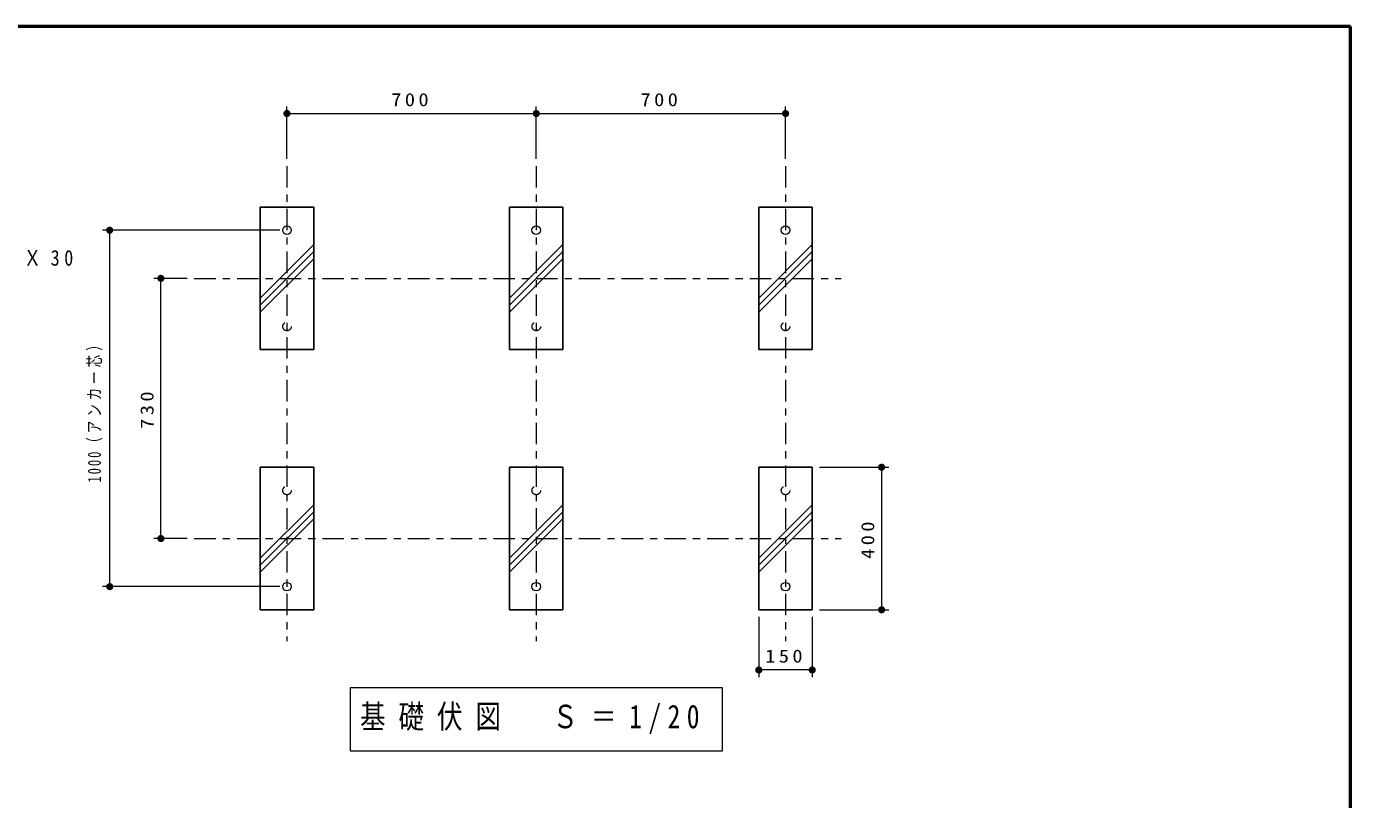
# Model space of a CAD drawing. Units: millimetres on the paper, scale 1:20. Extents: x -385 to 0, y 0 to 267.
# Drawn here: x -185.9 to 0, y 158.6 to 267 of the extents above; entities that cross this region are included whole.
import ezdxf

# ---------------------------------------------------------------- set-up
doc = ezdxf.new("R2010")
doc.units = ezdxf.units.MM
doc.linetypes.add('USER1', pattern=[4.5, 2.5, -2])
doc.linetypes.add('USER2', pattern=[6, 3, -1, 1, -1])
doc.layers.add('LY_1', color=7, linetype='Continuous', lineweight=25)
doc.layers.add('LY_2', color=7, linetype='Continuous', lineweight=13)
doc.styles.add('ＭＳ ゴシック', font='')
doc.styles.get('ＭＳ ゴシック').set_extended_font_data('MS Gothic')

# ---------------------------------------------------------------- blocks, each defined once
blk = doc.blocks.new('filled_dot')
at = {"color": 0, "linetype": 'Continuous', "lineweight": -2, "const_width": 1.25}
blk.add_lwpolyline([(-0.625, 0, 1), (0.625, 0, 1)], format="xyb", close=True, dxfattribs=at)

msp = doc.modelspace()

# ---------------------------------------------------------------- linework, layer by layer
at = {"layer": 'LY_1', "lineweight": 13}
for p, q in [((-149.324, 248.412), (-149.324, 255.792)), ((-149.324, 254.792), (-114.324, 254.792)), ((-114.324, 248.412), (-114.324, 255.792)), ((-114.324, 254.792), (-79.324, 254.792)), ((-79.324, 248.412), (-79.324, 255.792)), ((-150.324, 238.417), (-175.215, 238.417)), ((-174.215, 188.417), (-174.215, 238.417)), ((-145.574, 236.407), (-153.074, 228.907)), ((-110.574, 236.407), (-118.074, 228.907)), ((-75.574, 236.407), (-83.074, 228.907)), ((-145.574, 235.417), (-153.074, 227.917)), ((-145.574, 234.427), (-153.074, 226.927)), ((-110.574, 235.417), (-118.074, 227.917)), ((-110.574, 234.427), (-118.074, 226.927)), ((-75.574, 235.417), (-83.074, 227.917)), ((-75.574, 234.427), (-83.074, 226.927)), ((-163.334, 231.667), (-168.03, 231.667)), ((-167.03, 195.167), (-167.03, 231.667)), ((-74.574, 205.167), (-64.841, 205.167)), ((-65.841, 205.167), (-65.841, 185.167)), ((-153.074, 192.407), (-145.574, 199.907)), ((-153.074, 191.417), (-145.574, 198.917)), ((-118.074, 192.407), (-110.574, 199.907)), ((-118.074, 191.417), (-110.574, 198.917)), ((-83.074, 192.407), (-75.574, 199.907)), ((-83.074, 191.417), (-75.574, 198.917)), ((-153.074, 190.427), (-145.574, 197.927)), ((-118.074, 190.427), (-110.574, 197.927)), ((-83.074, 190.427), (-75.574, 197.927)), ((-163.334, 195.167), (-168.03, 195.167)), ((-150.324, 188.417), (-175.215, 188.417)), ((-83.074, 184.167), (-83.074, 175.729)), ((-75.574, 184.167), (-75.574, 175.729)), ((-74.574, 185.167), (-64.841, 185.167)), ((-75.574, 176.729), (-83.074, 176.729)), ((-140.474, 174.2), (-140.474, 165.4)), ((-88.174, 174.2), (-140.474, 174.2)), ((-88.174, 165.4), (-88.174, 174.2)), ((-140.474, 165.4), (-88.174, 165.4))]:
    msp.add_line(p, q, dxfattribs=at)
at = {"layer": 'LY_1', "linetype": 'USER2', "lineweight": 13}
for p, q in [((-149.324, 247.412), (-149.324, 180.761)), ((-114.324, 247.412), (-114.324, 180.761)), ((-79.324, 247.412), (-79.324, 180.761)), ((-162.334, 231.667), (-71.529, 231.667)), ((-162.334, 195.167), (-71.529, 195.167))]:
    msp.add_line(p, q, dxfattribs=at)
at = {"layer": 'LY_1', "color": 190}
for p, q in [((-153.074, 241.667), (-153.074, 221.667)), ((-145.574, 241.667), (-153.074, 241.667)), ((-145.574, 241.667), (-145.574, 221.667)), ((-118.074, 241.667), (-118.074, 221.667)), ((-110.574, 241.667), (-118.074, 241.667)), ((-110.574, 241.667), (-110.574, 221.667)), ((-83.074, 241.667), (-83.074, 221.667)), ((-75.574, 241.667), (-83.074, 241.667)), ((-75.574, 241.667), (-75.574, 221.667)), ((-145.574, 221.667), (-153.074, 221.667)), ((-110.574, 221.667), (-118.074, 221.667)), ((-75.574, 221.667), (-83.074, 221.667)), ((-153.074, 185.167), (-153.074, 205.167)), ((-153.074, 205.167), (-145.574, 205.167)), ((-145.574, 185.167), (-145.574, 205.167)), ((-118.074, 185.167), (-118.074, 205.167)), ((-118.074, 205.167), (-110.574, 205.167)), ((-110.574, 185.167), (-110.574, 205.167)), ((-83.074, 185.167), (-83.074, 205.167)), ((-83.074, 205.167), (-75.574, 205.167)), ((-75.574, 185.167), (-75.574, 205.167)), ((-153.074, 185.167), (-145.574, 185.167)), ((-118.074, 185.167), (-110.574, 185.167)), ((-83.074, 185.167), (-75.574, 185.167))]:
    msp.add_line(p, q, dxfattribs=at)
at = {"layer": 'LY_1', "color": 190, "lineweight": 13}
for centre in [(-149.324, 238.417), (-114.324, 238.417), (-79.324, 238.417), (-149.324, 188.417), (-114.324, 188.417), (-79.324, 188.417)]:
    msp.add_circle(centre, 0.6, dxfattribs=at)
at = {"layer": 'LY_1', "color": 190, "linetype": 'USER1', "lineweight": 13}
for centre in [(-149.324, 224.917), (-114.324, 224.917), (-79.324, 224.917), (-149.324, 201.917), (-114.324, 201.917), (-79.324, 201.917)]:
    msp.add_circle(centre, 0.6, dxfattribs=at)
at = {"layer": 'LY_2', "lineweight": 50}
for p, q in [((0, 267), (-385, 267)), ((0, 0), (0, 267))]:
    msp.add_line(p, q, dxfattribs=at)

# ---------------------------------------------------------------- block references
at = {"layer": 'LY_1', "lineweight": 13, "xscale": 0.4, "yscale": 0.4}
for p in [(-149.324, 254.792), (-114.324, 254.792), (-83.074, 176.729)]:
    msp.add_blockref('filled_dot', p, dxfattribs=at)
for p, rotation in [((-114.324, 254.792), 180), ((-79.324, 254.792), 180), ((-174.215, 238.417), 270), ((-167.03, 231.667), 270), ((-65.841, 205.167), 270), ((-167.03, 195.167), 90), ((-174.215, 188.417), 90), ((-65.841, 185.167), 90), ((-75.574, 176.729), 180)]:
    msp.add_blockref('filled_dot', p, dxfattribs=dict(at, rotation=rotation))

# ---------------------------------------------------------------- texts
at = {"layer": 'LY_1', "style": 'ＭＳ ゴシック'}
for s, insert, char_height, attachment_point in [('\\T1.33;\\W1.15;700', (-131.824, 255.792), 1.833, 8), ('\\T1.33;\\W1.15;700', (-96.824, 255.792), 1.833, 8), ('\\T1.5;\\W0.85;座板：ヒノキ\u3000105Ｘ30', (-218.825, 234.426), 2.199, 4), ('\\T1.33;\\W1.15;150', (-79.324, 177.729), 1.833, 8), ('\\T1.5;\\W0.8;基礎伏図\u3000Ｓ＝1/20', (-139.074, 169.8), 3.299, 4)]:
    msp.add_mtext(s, dxfattribs=dict(at, insert=insert, char_height=char_height, attachment_point=attachment_point))
at = {"layer": 'LY_1', "char_height": 1.833, "attachment_point": 8, "rotation": 90, "style": 'ＭＳ ゴシック'}
for s, insert in [('\\T1.32;\\W0.7;1000（アンカー芯）', (-175.215, 213.417)), ('\\T1.33;\\W1.15;730', (-168.03, 213.417)), ('\\T1.33;\\W1.15;400', (-66.841, 195.167))]:
    msp.add_mtext(s, dxfattribs=dict(at, insert=insert))

doc.saveas('drawing.dxf')
